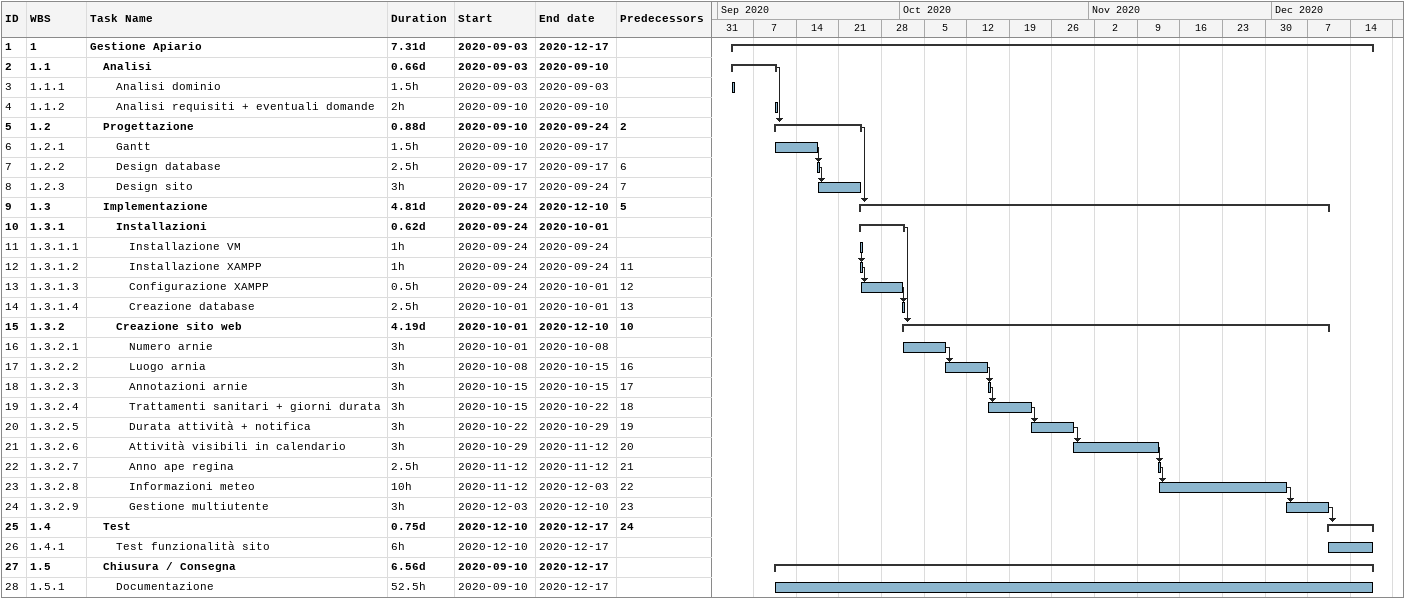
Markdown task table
| ID | WBS | Task | Duration | Start | Finish | Predecessors |
|---|---|---|---|---|---|---|
| 1 | 1 | **Gestione Apiario** | 7.31d | 2020-09-03 | 2020-12-17 |  |
| 2 | 1.1 | **Analisi** | 0.66d | 2020-09-03 | 2020-09-10 |  |
| 3 | 1.1.1 | Analisi dominio | 1.5h | 2020-09-03 | 2020-09-03 |  |
| 4 | 1.1.2 | Analisi requisiti + eventuali domande | 2h | 2020-09-10 | 2020-09-10 |  |
| 5 | 1.2 | **Progettazione** | 0.88d | 2020-09-10 | 2020-09-24 | 2 |
| 6 | 1.2.1 | Gantt | 1.5h | 2020-09-10 | 2020-09-17 |  |
| 7 | 1.2.2 | Design database | 2.5h | 2020-09-17 | 2020-09-17 | 6 |
| 8 | 1.2.3 | Design sito | 3h | 2020-09-17 | 2020-09-24 | 7 |
| 9 | 1.3 | **Implementazione** | 4.81d | 2020-09-24 | 2020-12-10 | 5 |
| 10 | 1.3.1 | **Installazioni** | 0.62d | 2020-09-24 | 2020-10-01 |  |
| 11 | 1.3.1.1 | Installazione VM | 1h | 2020-09-24 | 2020-09-24 |  |
| 12 | 1.3.1.2 | Installazione XAMPP | 1h | 2020-09-24 | 2020-09-24 | 11 |
| 13 | 1.3.1.3 | Configurazione XAMPP | 0.5h | 2020-09-24 | 2020-10-01 | 12 |
| 14 | 1.3.1.4 | Creazione database | 2.5h | 2020-10-01 | 2020-10-01 | 13 |
| 15 | 1.3.2 | **Creazione sito web** | 4.19d | 2020-10-01 | 2020-12-10 | 10 |
| 16 | 1.3.2.1 | Numero arnie | 3h | 2020-10-01 | 2020-10-08 |  |
| 17 | 1.3.2.2 | Luogo arnia | 3h | 2020-10-08 | 2020-10-15 | 16 |
| 18 | 1.3.2.3 | Annotazioni arnie | 3h | 2020-10-15 | 2020-10-15 | 17 |
| 19 | 1.3.2.4 | Trattamenti sanitari + giorni durata | 3h | 2020-10-15 | 2020-10-22 | 18 |
| 20 | 1.3.2.5 | Durata attività + notifica | 3h | 2020-10-22 | 2020-10-29 | 19 |
| 21 | 1.3.2.6 | Attività visibili in calendario | 3h | 2020-10-29 | 2020-11-12 | 20 |
| 22 | 1.3.2.7 | Anno ape regina | 2.5h | 2020-11-12 | 2020-11-12 | 21 |
| 23 | 1.3.2.8 | Informazioni meteo | 10h | 2020-11-12 | 2020-12-03 | 22 |
| 24 | 1.3.2.9 | Gestione multiutente | 3h | 2020-12-03 | 2020-12-10 | 23 |
| 25 | 1.4 | **Test** | 0.75d | 2020-12-10 | 2020-12-17 | 24 |
| 26 | 1.4.1 | Test funzionalità sito | 6h | 2020-12-10 | 2020-12-17 |  |
| 27 | 1.5 | **Chiusura / Consegna** | 6.56d | 2020-09-10 | 2020-12-17 |  |
| 28 | 1.5.1 | Documentazione | 52.5h | 2020-09-10 | 2020-12-17 |  |
